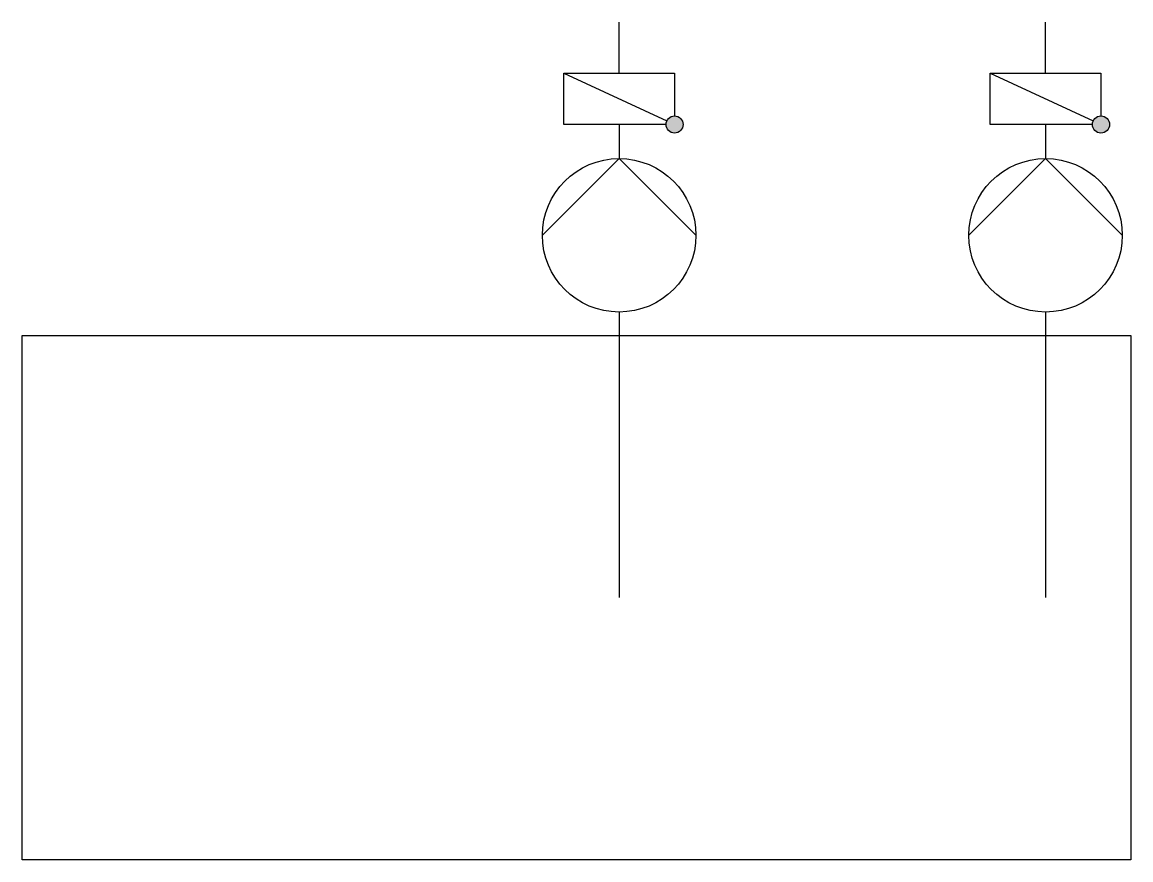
# Model space of a CAD drawing. Header units: millimetres. Extents: x -650 to 650, y -308 to 675.
import ezdxf

# ---------------------------------------------------------------- set-up
doc = ezdxf.new("R2010")
doc.units = ezdxf.units.MM

msp = doc.modelspace()

# ---------------------------------------------------------------- hatches: boundary and pattern name
at = {"linetype": 'ByBlock', "lineweight": -2}
h = msp.add_hatch(color=0, dxfattribs=at)
h.dxf.hatch_style = 1
edge = h.paths.add_edge_path()
edge.add_arc((115, 555), 10, 0, 360)
h = msp.add_hatch(color=0, dxfattribs=at)
h.dxf.hatch_style = 1
edge = h.paths.add_edge_path()
edge.add_arc((615, 555), 10, 0, 360)

# ---------------------------------------------------------------- linework, layer by layer
at = {"color": 0, "linetype": 'ByBlock', "lineweight": -2}
for p, q in [((50, 615), (50, 675)), ((550, 615), (550, 675)), ((-15, 615), (105.9, 559.2)), ((485, 615), (605.9, 559.2)), ((50, 555), (50, 515)), ((550, 555), (550, 515)), ((50, 515), (-40, 425)), ((50, 515), (140, 425)), ((550, 515), (460, 425)), ((550, 515), (640, 425)), ((50, 335), (50, 0)), ((550, 335), (550, 0))]:
    msp.add_line(p, q, dxfattribs=at)
for points in [[(105, 555), (-15, 555), (-15, 615), (115, 615), (115, 565)], [(605, 555), (485, 555), (485, 615), (615, 615), (615, 565)]]:
    msp.add_lwpolyline(points, dxfattribs=at)
msp.add_lwpolyline([(-650, 307.5), (650, 307.5), (650, -307.5), (-650, -307.5)], close=True, dxfattribs=at)
for centre, radius in [((115, 555), 10), ((615, 555), 10), ((50, 425), 90), ((550, 425), 90)]:
    msp.add_circle(centre, radius, dxfattribs=at)

doc.saveas('drawing.dxf')
